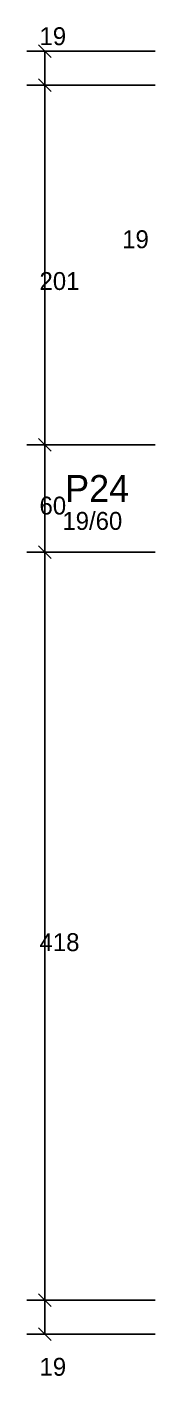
# Model space of a CAD drawing. Header units: metres. Extents: x -5 to 5758, y -6 to 3870.
# Drawn here: x 2454 to 2526, y 1228 to 1982 of the extents above; entities that cross this region are included whole.
import ezdxf

# ---------------------------------------------------------------- set-up
doc = ezdxf.new("R2010")
doc.units = ezdxf.units.M

msp = doc.modelspace()

# ---------------------------------------------------------------- linework, layer by layer
at = {"layer": '2', "color": 2}
for p, q in [((2467.533102, 1965.366433), (2460.462034, 1972.437501)), ((2467.533102, 1946.366433), (2460.462034, 1953.437501)), ((2467.533102, 1946.366433), (2460.462034, 1953.437501)), ((2467.533102, 1745.366433), (2460.462034, 1752.437501)), ((2467.533102, 1745.366433), (2460.462034, 1752.437501)), ((2467.533102, 1685.366433), (2460.462034, 1692.437501)), ((2467.533102, 1685.366433), (2460.462034, 1692.437501)), ((2467.533102, 1267.366433), (2460.462034, 1274.437501)), ((2467.533102, 1267.366433), (2460.462034, 1274.437501)), ((2467.533102, 1248.366433), (2460.462034, 1255.437501))]:
    msp.add_line(p, q, dxfattribs=at)
at = {"layer": '9', "color": 9}
for p, q in [((2525.530858, 1968.901967), (2453.997568, 1968.901967)), ((2463.997568, 1949.901967), (2463.997568, 1968.901967)), ((2525.530858, 1949.901967), (2453.997568, 1949.901967)), ((2463.997568, 1748.901967), (2463.997568, 1949.901967)), ((2525.530777, 1748.901967), (2453.997568, 1748.901967)), ((2463.997568, 1688.901967), (2463.997568, 1748.901967)), ((2525.530777, 1688.901967), (2453.997568, 1688.901967)), ((2463.997568, 1270.901967), (2463.997568, 1688.901967)), ((2525.530777, 1270.901967), (2453.997568, 1270.901967)), ((2463.997568, 1251.901967), (2463.997568, 1270.901967)), ((2525.530777, 1251.901967), (2453.997568, 1251.901967))]:
    msp.add_line(p, q, dxfattribs=at)

# ---------------------------------------------------------------- texts
at = {"layer": '2', "color": 2}
for s, p in [('19', (2460.997568, 1972.235297)), ('19', (2507.197528, 1858.751555)), ('201', (2460.997568, 1835.401967)), ('60', (2460.997568, 1709.901967)), ('418', (2460.997568, 1465.901967)), ('19', (2460.997568, 1228.568637))]:
    msp.add_text(s, height=10, dxfattribs=at).set_placement(p)
at = {"layer": '3', "color": 3}
msp.add_text('19/60', height=10, dxfattribs=at).set_placement((2473.771229, 1701.346966))
at = {"layer": '4', "color": 4}
msp.add_text('P24', height=15, dxfattribs=at).set_placement((2475.352199, 1716.979354))

doc.saveas('drawing.dxf')
